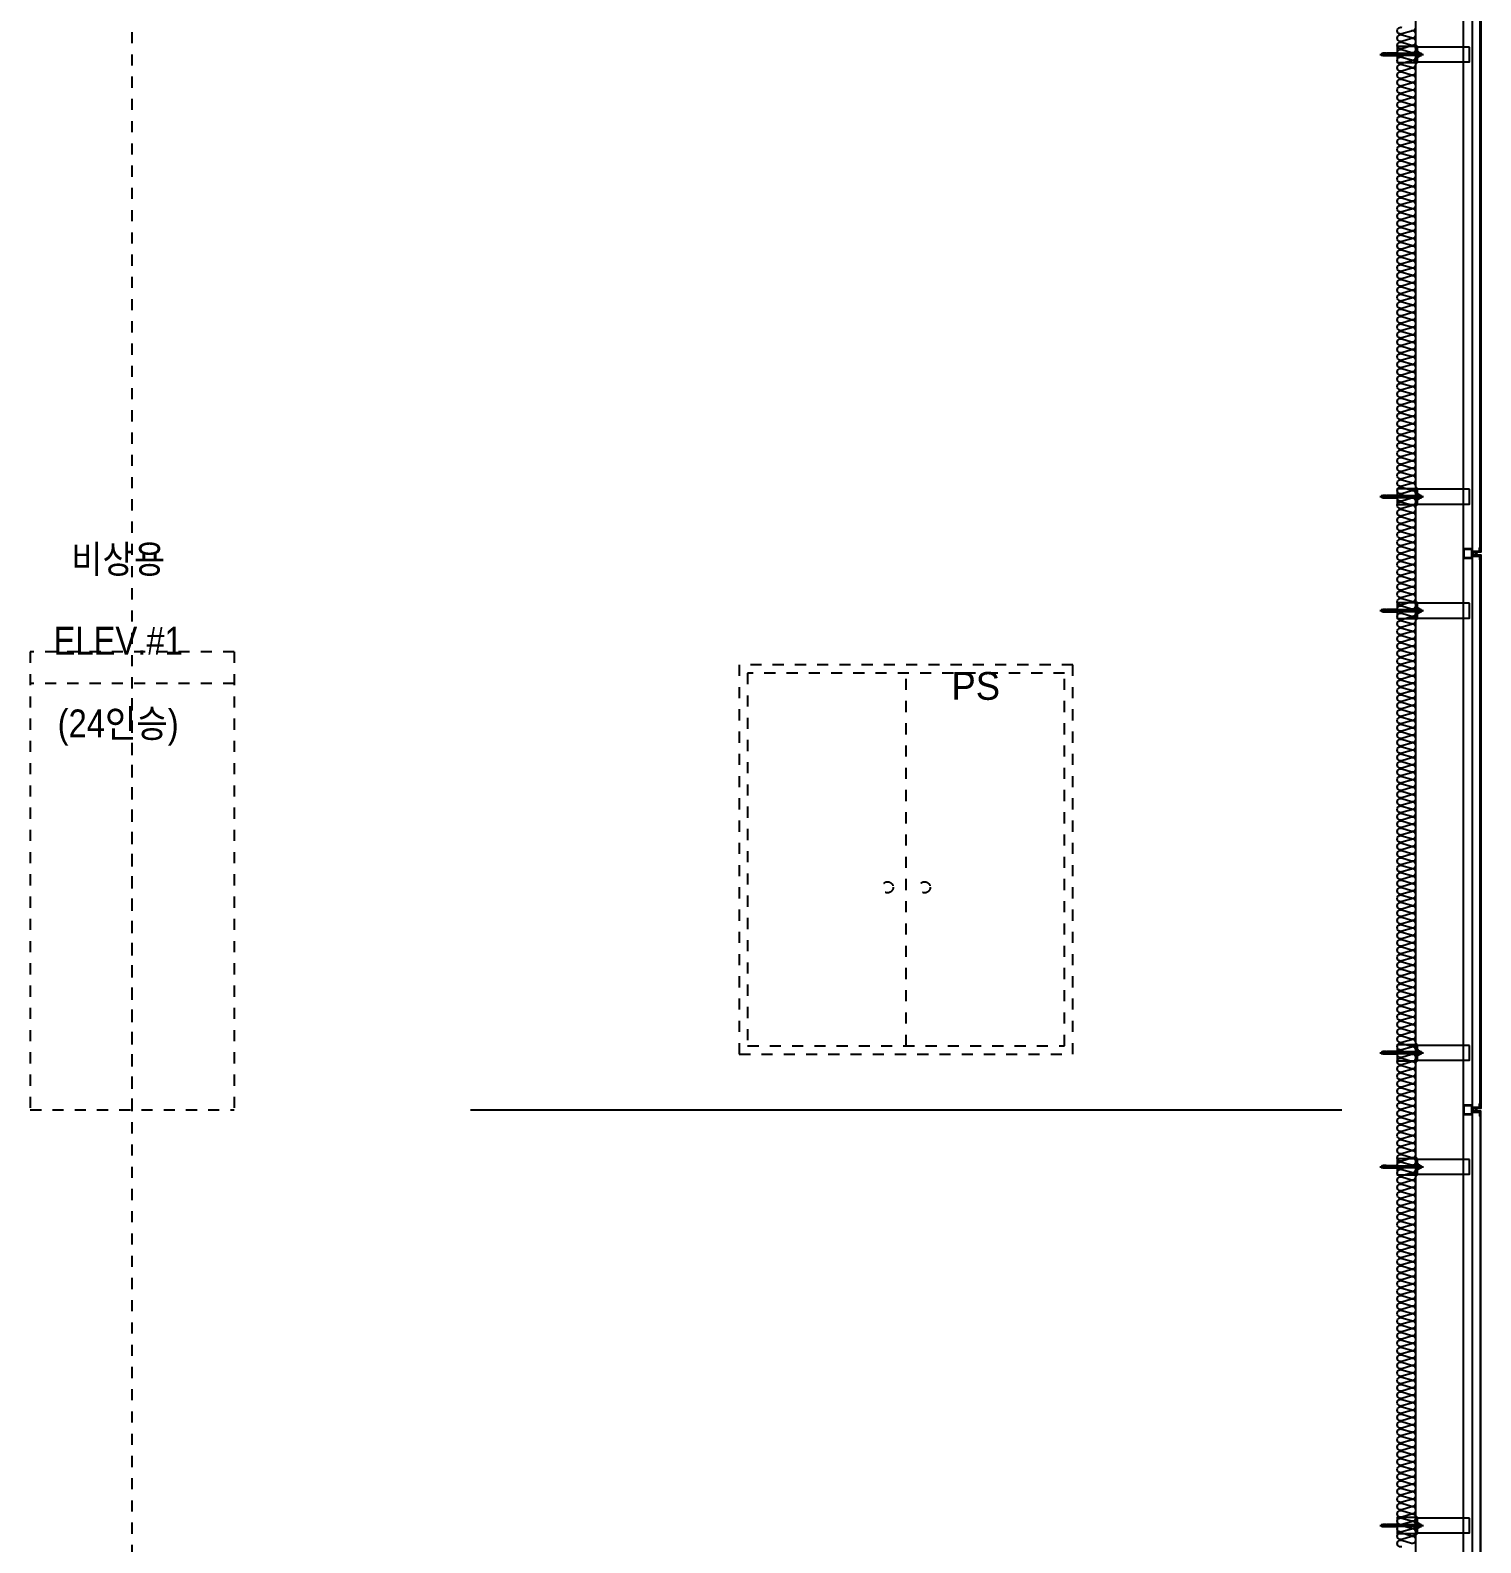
# Model space of a CAD drawing. Header units: millimetres. Extents: x -1320 to 172218, y -4077 to 50350.
# Drawn here: x 37825 to 45650, y 6414 to 14573 of the extents above; entities that cross this region are included whole.
import ezdxf
from ezdxf.enums import TextEntityAlignment as Align

# ---------------------------------------------------------------- set-up
doc = ezdxf.new("R2010")
doc.units = ezdxf.units.MM
doc.header["$LTSCALE"] = 60
doc.linetypes.add('HIDDEN', pattern=[2, 1, -1])
for name, color, linetype in [('A-CORE-ELEV', 5, 'Continuous'), ('A-DOOR-ELE', 5, 'Continuous'), ('A-ETC-8', 8, 'Continuous'), ('A-FIN', 6, 'Continuous'), ('INSUL', 8, 'Continuous'), ('ISL', 251, 'Continuous')]:
    doc.layers.add(name, color=color, linetype=linetype)
doc.layers.add('NOPLOT-TEXT', color=11, linetype='Continuous', plot=False)
doc.styles.add('Gtx', font='')
doc.styles.get('Gtx').set_extended_font_data('Dotum')

# ---------------------------------------------------------------- blocks, each defined once
blk = doc.blocks.new('A$C45B33734--')
at = {"layer": 'A-DOOR-ELE', "linetype": 'HIDDEN'}
for p, q in [((1021.9, 2470), (-78.1, 2470)), ((-78.1, 2470), (-78.1, 0)), ((1021.9, 2470), (1021.9, 0)), ((1021.9, 2300), (-78.1, 2300)), ((471.9, 0), (471.9, 2300)), ((-78.1, 0), (1021.9, 0))]:
    blk.add_line(p, q, dxfattribs=at)
blk = doc.blocks.new('A$C632c858f')
at = {"layer": 'A-ETC-8'}
blk.add_arc((-2.8, 0), 24, 341.82483, 18.17517, dxfattribs=at)
blk.add_ellipse((34, 0), major_axis=(7.59, 0), ratio=0.987937, dxfattribs=at)
blk = doc.blocks.new('A$Cae507117')
at = {"layer": 'A-ETC-8'}
for points in [[(-50, 0), (-50, -50), (0, -50), (0, 0)], [(-46.8, -3.2), (-46.8, -46.8), (-3.2, -46.8), (-3.2, -3.2)]]:
    blk.add_lwpolyline(points, close=True, dxfattribs=at)
blk = doc.blocks.new('너트 M12')
for p, q in [((-9, 0), (9, 0)), ((-9.5, -9), (-9.5, -0.5)), ((9, -9.5), (-9, -9.5)), ((0, -8.3), (0, -1.2)), ((9.5, -0.5), (9.5, -9))]:
    blk.add_line(p, q)
for centre, start, end in [((-9, -0.5), 90, 180), ((-9, -9), 180, 270), ((9, -0.5), 0, 90), ((9, -9), 270, 0)]:
    blk.add_arc(centre, 0.5, start, end)
at = {"extrusion": (0, 0, -1)}
for centre, major_axis, ratio, start_param, end_param in [((-4.8, -0.9), (-4.75, 0.31), 0.185359, -0.024388, 3.141593), ((4.8, -0.9), (4.75, 0.31), 0.185108, 3.141593, 6.30754), ((-4.8, -8.6), (4.75, 0.31), 0.187111, 0, 3.166211), ((4.8, -8.6), (-4.75, 0.31), 0.185991, 3.117121, 6.283185)]:
    blk.add_ellipse(centre, major_axis=major_axis, ratio=ratio, start_param=start_param, end_param=end_param, dxfattribs=at)
blk = doc.blocks.new('A$C5ebcaad0')
at = {"layer": 'A-ETC-8'}
for p, q in [((-449, -225), (-214, -225)), ((-439, -220.5), (-439, -229.5)), ((-437, -219), (-437.5, -219)), ((-437.5, -231), (-437, -231)), ((-426, -220.5), (-437, -219)), ((-437, -231), (-426, -229.5)), ((-431.6, -219.7), (-431.6, -221.5)), ((-431.6, -228.5), (-431.6, -230.2)), ((-431.1, -222.3), (-429.3, -223.5)), ((-431.1, -227.7), (-429.3, -226.5)), ((-415.6, -218.7), (-430.6, -218.7)), ((-430.6, -231.2), (-415.6, -231.2)), ((-421.1, -224), (-427.7, -224)), ((-421.1, -226), (-427.7, -226)), ((-426, -220.5), (-412, -220.5)), ((-426, -229.5), (-412, -229.5)), ((-420.6, -223.5), (-420.6, -223)), ((-420.6, -227), (-420.6, -226.5)), ((-416.6, -227), (-416.6, -223)), ((-415.6, -218.7), (-412.6, -218.7)), ((-415.6, -231.2), (-412.6, -231.2)), ((-412.6, -218.7), (-412.6, -231.2)), ((-412, -231), (-412, -219)), ((-409, -219), (-412, -219)), ((-412, -231), (-409, -231)), ((-409, -231), (-409, -219)), ((-355, -219), (-409, -219)), ((-409, -231), (-355, -231)), ((-355, -219), (-245.5, -219)), ((-245.5, -231), (-355, -231)), ((-234.2, -229.5), (-224, -229.5)), ((-234, -219), (-225.5, -219)), ((-234, -220.5), (-224, -220.5)), ((-234, -231), (-225.5, -231)), ((-225.5, -231), (-225.5, -219)), ((-224, -220.5), (-225.5, -219)), ((-224, -229.5), (-225.5, -231)), ((-224, -229.5), (-224, -220.5))]:
    blk.add_line(p, q, dxfattribs=at)
for points in [[(-255, -180.5), (-255, -269.5), (-355, -269.5), (-355, -180.5)], [(33.5, -185), (-251.5, -185), (-251.5, -265), (33.5, -265)], [(-251.5, -265), (-245.5, -265), (-245.5, -185), (-251.5, -185)], [(-245.5, -210), (-245.5, -240), (-243.5, -240), (-243.5, -210)]]:
    blk.add_lwpolyline(points, close=True, dxfattribs=at)
blk.add_lwpolyline([(-251.5, -177.5), (-251.5, -272.5, -0.414214), (-252.5, -273.5), (-255, -273.5), (-255, -176.5), (-252.5, -176.5, -0.414214)], format="xyb", close=True, dxfattribs=at)
for centre, radius, start, end in [((-437.5, -220.5), 1.5, 90, 180), ((-437.5, -229.5), 1.5, 180, 270), ((-430.6, -219.7), 1, 90, 180), ((-430.6, -221.5), 1, 180, 236.30993), ((-430.6, -228.5), 1, 123.69007, 180), ((-430.6, -230.2), 1, 180, 270), ((-427.7, -221), 3, 236.30993, 270), ((-427.7, -229), 3, 90, 123.69007), ((-421.1, -223.5), 0.5, 270, 0), ((-421.1, -226.5), 0.5, 0, 90), ((-418.6, -223), 2, 90, 180), ((-418.6, -227), 2, 180, 270), ((-418.6, -223), 2, 0, 90), ((-418.6, -227), 2, 270, 0)]:
    blk.add_arc(centre, radius, start, end, dxfattribs=at)
at = {"layer": 'A-ETC-8', "xscale": -1, "rotation": 90}
blk.add_blockref('너트 M12', (-243.5, -225), dxfattribs=at)

msp = doc.modelspace()

# ---------------------------------------------------------------- linework, layer by layer
at = {"layer": 'A-CORE-ELEV', "color": 4, "linetype": 'HIDDEN'}
msp.add_line((38375, 4542.9, 0), (38375, 44364.6, 0), dxfattribs=at)
at = {"layer": 'A-DOOR-ELE', "linetype": 'HIDDEN'}
msp.add_line((42550, 9095), (42550, 11105), dxfattribs=at)
for points in [[(43450, 11150), (41650, 11150), (41650, 9050), (43450, 9050)], [(43405, 11105), (41695, 11105), (41695, 9095), (43405, 9095)]]:
    msp.add_lwpolyline(points, close=True, dxfattribs=at)
for centre in [(42450, 9950), (42650, 9950)]:
    msp.add_circle(centre, 30, dxfattribs=at)
at = {"layer": 'A-ETC-8'}
for p, q in [((45555, 47070, 0), (45555, 680)), ((45605, 680), (45605, 47070, 0))]:
    msp.add_line(p, q, dxfattribs=at)
at = {"layer": 'A-ETC-8', "elevation": 0}
for points in [[(45642, 11761.5), (45607, 11761.5), (45607, 11750.5), (45605, 11750.5), (45605, 11763.5), (45640.3, 11763.5, -0.226541), (45644, 11767.2), (45644, 11781.9), (45646, 11781.9), (45646, 11765.5, 0.414214)], [(45642, 11738.5), (45607, 11738.5), (45607, 11749.5), (45605, 11749.5), (45605, 11736.5), (45640.3, 11736.5, 0.226541), (45644, 11732.8), (45644, 11718.1), (45646, 11718.1), (45646, 11734.5, -0.414214)], [(45642, 8761.5), (45607, 8761.5), (45607, 8750.5), (45605, 8750.5), (45605, 8763.5), (45640.3, 8763.5, -0.226541), (45644, 8767.2), (45644, 8781.9), (45646, 8781.9), (45646, 8765.5, 0.414214)], [(45642, 8738.5), (45607, 8738.5), (45607, 8749.5), (45605, 8749.5), (45605, 8736.5), (45640.3, 8736.5, 0.226541), (45644, 8732.8), (45644, 8718.1), (45646, 8718.1), (45646, 8734.5, -0.414214)]]:
    msp.add_lwpolyline(points, format="xyb", close=True, dxfattribs=at)
at = {"layer": 'A-FIN'}
msp.add_line((40200, 8750), (44900, 8750), dxfattribs=at)
at = {"layer": 'A-FIN', "elevation": 0}
for points in [[(45609, 14738.5), (45609, 14742.5), (45650, 14742.5), (45650, 11757.5), (45609, 11757.5), (45609, 11761.5), (45646, 11761.5), (45646, 14738.5), (45609, 14738.5)], [(45609, 11738.5), (45609, 11742.5), (45650, 11742.5), (45650, 8757.5), (45609, 8757.5), (45609, 8761.5), (45646, 8761.5), (45646, 11738.5), (45609, 11738.5)], [(45609, 6211.5), (45609, 6207.5), (45650, 6207.5), (45650, 8742.5), (45609, 8742.5), (45609, 8738.5), (45646, 8738.5), (45646, 6211.5), (45609, 6211.5)]]:
    msp.add_lwpolyline(points, close=True, dxfattribs=at)
at = {"layer": 'INSUL'}
msp.add_line((45300, -202), (45300, 47000), dxfattribs=at)
at = {"layer": 'ISL', "elevation": 0}
for points in [[(45224.2, 6392.7, -1.372593), (45224.2, 6428), (45275.8, 6412.7, 0.509267), (45300, 6430.4, 0.509267), (45275.8, 6448), (45224.2, 6432.7, -1.372593), (45224.2, 6468), (45275.8, 6452.7, 0.509267), (45300, 6470.4, 0.509267), (45275.8, 6488), (45224.2, 6472.7, -1.372593), (45224.2, 6508), (45275.8, 6492.7, 0.509267), (45300, 6510.4, 0.509267), (45275.8, 6528), (45224.2, 6512.7, -1.372593), (45224.2, 6548), (45275.8, 6532.7, 0.509267), (45300, 6550.4, 0.509267), (45275.8, 6568), (45224.2, 6552.7, -1.372593), (45224.2, 6588), (45275.8, 6572.7, 0.509267), (45300, 6590.4, 0.509267), (45275.8, 6608), (45224.2, 6592.7, -1.372593), (45224.2, 6628), (45275.8, 6612.7, 0.509267), (45300, 6630.4, 0.509267), (45275.8, 6648), (45224.2, 6632.7, -1.372593), (45224.2, 6668), (45275.8, 6652.7, 0.509267), (45300, 6670.4, 0.509267), (45275.8, 6688), (45224.2, 6672.7, -1.372593), (45224.2, 6708), (45275.8, 6692.7, 0.509267), (45300, 6710.4, 0.509267), (45275.8, 6728), (45224.2, 6712.7, -1.372593), (45224.2, 6748), (45275.8, 6732.7, 0.509267), (45300, 6750.4, 0.509267), (45275.8, 6768), (45224.2, 6752.7, -1.372593), (45224.2, 6788), (45275.8, 6772.7, 0.509267), (45300, 6790.4, 0.509267), (45275.8, 6808), (45224.2, 6792.7, -1.372593), (45224.2, 6828), (45275.8, 6812.7, 0.509267), (45300, 6830.4, 0.509267), (45275.8, 6848), (45224.2, 6832.7, -1.372593), (45224.2, 6868), (45275.8, 6852.7, 0.509267), (45300, 6870.4, 0.509267), (45275.8, 6888), (45224.2, 6872.7, -1.372593), (45224.2, 6908), (45275.8, 6892.7, 0.509267), (45300, 6910.4, 0.509267), (45275.8, 6928), (45224.2, 6912.7, -1.372593), (45224.2, 6948), (45275.8, 6932.7, 0.509267), (45300, 6950.4, 0.509267), (45275.8, 6968), (45224.2, 6952.7, -1.372593), (45224.2, 6988), (45275.8, 6972.7, 0.509267), (45300, 6990.4, 0.509267), (45275.8, 7008), (45224.2, 6992.7, -1.372593), (45224.2, 7028), (45275.8, 7012.7, 0.509267), (45300, 7030.4, 0.509267), (45275.8, 7048), (45224.2, 7032.7, -1.372593), (45224.2, 7068), (45275.8, 7052.7, 0.509267), (45300, 7070.4, 0.509267), (45275.8, 7088), (45224.2, 7072.7, -1.372593), (45224.2, 7108), (45275.8, 7092.7, 0.509267), (45300, 7110.4, 0.509267), (45275.8, 7128), (45224.2, 7112.7, -1.372593), (45224.2, 7148), (45275.8, 7132.7, 0.509267), (45300, 7150.4, 0.509267), (45275.8, 7168), (45224.2, 7152.7, -1.372593), (45224.2, 7188), (45275.8, 7172.7, 0.509267), (45300, 7190.4, 0.509267), (45275.8, 7208), (45224.2, 7192.7, -1.372593), (45224.2, 7228), (45275.8, 7212.7, 0.509267), (45300, 7230.4, 0.509267), (45275.8, 7248.1), (45224.2, 7232.7, -1.372593), (45224.2, 7268.1), (45275.8, 7252.7, 0.509267), (45300, 7270.4, 0.509267), (45275.8, 7288.1), (45224.2, 7272.7, -1.372593), (45224.2, 7308.1), (45275.8, 7292.7, 0.509267), (45300, 7310.4, 0.509267), (45275.8, 7328.1), (45224.2, 7312.7, -1.372593), (45224.2, 7348.1), (45275.8, 7332.7, 0.509267), (45300, 7350.4, 0.509267), (45275.8, 7368.1), (45224.2, 7352.7, -1.372593), (45224.2, 7388.1), (45275.8, 7372.7, 0.509267), (45300, 7390.4, 0.509267), (45275.8, 7408.1), (45224.2, 7392.7, -1.372593), (45224.2, 7428.1), (45275.8, 7412.7, 0.509267), (45300, 7430.4, 0.509267), (45275.8, 7448.1), (45224.2, 7432.7, -1.372593), (45224.2, 7468.1), (45275.8, 7452.7, 0.509267), (45300, 7470.4, 0.509267), (45275.8, 7488.1), (45224.2, 7472.7, -1.372593), (45224.2, 7508.1), (45275.8, 7492.7, 0.509267), (45300, 7510.4, 0.509267), (45275.8, 7528.1), (45224.2, 7512.7, -1.372593), (45224.2, 7548.1), (45275.8, 7532.7, 0.509267), (45300, 7550.4, 0.509267), (45275.8, 7568.1), (45224.2, 7552.7, -1.372593), (45224.2, 7588.1), (45275.8, 7572.7, 0.509267), (45300, 7590.4, 0.509267), (45275.8, 7608.1), (45224.2, 7592.7, -1.372593), (45224.2, 7628.1), (45275.8, 7612.7, 0.509267), (45300, 7630.4, 0.509267), (45275.8, 7648.1), (45224.2, 7632.7, -1.372593), (45224.2, 7668.1), (45275.8, 7652.7, 0.509267), (45300, 7670.4, 0.509267), (45275.8, 7688.1), (45224.2, 7672.7, -1.372593), (45224.2, 7708.1), (45275.8, 7692.7, 0.509267), (45300, 7710.4, 0.509267), (45275.8, 7728.1), (45224.2, 7712.7, -1.372593), (45224.2, 7748.1), (45275.8, 7732.8, 0.509267), (45300, 7750.4, 0.509267), (45275.8, 7768.1), (45224.2, 7752.8, -1.372593), (45224.2, 7788.1), (45275.8, 7772.8, 0.509267), (45300, 7790.4, 0.509267), (45275.8, 7808.1), (45224.2, 7792.8, -1.372593), (45224.2, 7828.1), (45275.8, 7812.8, 0.509267), (45300, 7830.4, 0.509267), (45275.8, 7848.1), (45224.2, 7832.8, -1.372593), (45224.2, 7868.1), (45275.8, 7852.8, 0.509267), (45300, 7870.4, 0.509267), (45275.8, 7888.1), (45224.2, 7872.8, -1.372593), (45224.2, 7908.1), (45275.8, 7892.8, 0.509267), (45300, 7910.4, 0.509267), (45275.8, 7928.1), (45224.2, 7912.8, -1.372593), (45224.2, 7948.1), (45275.8, 7932.8, 0.509267), (45300, 7950.4, 0.509267), (45275.8, 7968.1), (45224.2, 7952.8, -1.372593), (45224.2, 7988.1), (45275.8, 7972.8, 0.509267), (45300, 7990.4, 0.509267), (45275.8, 8008.1), (45224.2, 7992.8, -1.372593), (45224.2, 8028.1), (45275.8, 8012.8, 0.509267), (45300, 8030.4, 0.509267), (45275.8, 8048.1), (45224.2, 8032.8, -1.372593), (45224.2, 8068.1), (45275.8, 8052.8, 0.509267), (45300, 8070.4, 0.509267), (45275.8, 8088.1), (45224.2, 8072.8, -1.372593), (45224.2, 8108.1), (45275.8, 8092.8, 0.509267), (45300, 8110.4, 0.509267), (45275.8, 8128.1), (45224.2, 8112.8, -1.372593), (45224.2, 8148.1), (45275.8, 8132.8, 0.509267), (45300, 8150.4, 0.509267), (45275.8, 8168.1), (45224.2, 8152.8, -1.372593), (45224.2, 8188.1), (45275.8, 8172.8, 0.509267), (45300, 8190.4, 0.509267), (45275.8, 8208.1), (45224.2, 8192.8, -1.372593), (45224.2, 8228.1), (45275.8, 8212.8, 0.509267), (45300, 8230.4, 0.509267), (45275.8, 8248.1), (45224.2, 8232.8, -1.372593), (45224.2, 8268.1), (45275.8, 8252.8, 0.509267), (45300, 8270.4, 0.509267), (45275.8, 8288.1), (45224.2, 8272.8, -1.372593), (45224.2, 8308.1), (45275.8, 8292.8, 0.509267), (45300, 8310.4, 0.509267), (45275.8, 8328.1), (45224.2, 8312.8, -1.372593), (45224.2, 8348.1), (45275.8, 8332.8, 0.509267), (45300, 8350.4, 0.509267), (45275.8, 8368.1), (45224.2, 8352.8, -1.372593), (45224.2, 8388.1), (45275.8, 8372.8, 0.509267), (45300, 8390.4, 0.509267), (45275.8, 8408.1), (45224.2, 8392.8, -1.372593), (45224.2, 8428.1), (45275.8, 8412.8, 0.509267), (45300, 8430.4, 0.509267), (45275.8, 8448.1), (45224.2, 8432.8, -1.372593), (45224.2, 8468.1), (45275.8, 8452.8, 0.509267), (45300, 8470.4, 0.509267), (45275.8, 8488.1), (45224.2, 8472.8, -1.372593), (45224.2, 8508.1), (45275.8, 8492.8, 0.509267), (45300, 8510.4, 0.509267), (45275.8, 8528.1), (45224.2, 8512.8, -1.372593), (45224.2, 8548.1), (45275.8, 8532.8, 0.509267), (45300, 8550.4, 0.509267), (45275.8, 8568.1), (45224.2, 8552.8, -1.372593), (45224.2, 8588.1), (45275.8, 8572.8, 0.509267), (45300, 8590.4, 0.509267), (45275.8, 8608.1), (45224.2, 8592.8, -1.372593), (45224.2, 8628.1), (45275.8, 8612.8, 0.509267), (45300, 8630.4, 0.509267), (45275.8, 8648.1), (45224.2, 8632.8, -1.372593), (45224.2, 8668.1), (45275.8, 8652.8, 0.509267), (45300, 8670.4, 0.509267), (45275.8, 8688.1), (45224.2, 8672.8, -1.372593), (45224.2, 8708.1), (45275.8, 8692.8, 0.509267), (45300, 8710.5, 0.509267), (45275.8, 8728.1), (45224.2, 8712.8, -1.372593), (45224.2, 8748.1), (45275.8, 8732.8, 0.509267), (45300, 8750.5, 0.509267), (45275.8, 8768.1), (45224.2, 8752.8, -1.372593), (45224.2, 8788.1), (45275.8, 8772.8, 0.509267), (45300, 8790.5, 0.509267), (45275.8, 8808.1), (45224.2, 8792.8, -1.372593), (45224.2, 8828.1), (45275.8, 8812.8, 0.509267), (45300, 8830.5, 0.509267), (45275.8, 8848.1), (45224.2, 8832.8, -1.372593), (45224.2, 8868.1), (45275.8, 8852.8, 0.509267), (45300, 8870.5, 0.509267), (45275.8, 8888.1), (45224.2, 8872.8, -1.372593), (45224.2, 8908.1), (45275.8, 8892.8, 0.509267), (45300, 8910.5, 0.509267), (45275.8, 8928.1), (45224.2, 8912.8, -1.372593), (45224.2, 8948.1), (45275.8, 8932.8, 0.509267), (45300, 8950.5, 0.509267), (45275.8, 8968.1), (45224.2, 8952.8, -1.372593), (45224.2, 8988.1), (45275.8, 8972.8, 0.509267), (45300, 8990.5, 0.509267), (45275.8, 9008.1), (45224.2, 8992.8, -1.372593), (45224.2, 9028.1), (45275.8, 9012.8, 0.509267), (45300, 9030.5, 0.509267), (45275.8, 9048.1), (45224.2, 9032.8, -1.372593), (45224.2, 9068.1), (45275.8, 9052.8, 0.509267), (45300, 9070.5, 0.509267), (45275.8, 9088.1), (45224.2, 9072.8, -1.372593), (45224.2, 9108.1), (45275.8, 9092.8, 0.509267), (45300, 9110.5, 0.509267), (45275.8, 9128.1), (45224.2, 9112.8, -1.372593), (45224.2, 9148.1), (45275.8, 9132.8, 0.509267), (45300, 9150.5, 0.509267), (45275.8, 9168.1), (45224.2, 9152.8, -1.372593), (45224.2, 9188.1), (45275.8, 9172.8, 0.509267), (45300, 9190.5, 0.509267), (45275.8, 9208.1), (45224.2, 9192.8, -1.372593), (45224.2, 9228.1), (45275.8, 9212.8, 0.509267), (45300, 9230.5, 0.509267), (45275.8, 9248.1), (45224.2, 9232.8, -1.372593), (45224.2, 9268.1), (45275.8, 9252.8, 0.509267), (45300, 9270.5, 0.509267), (45275.8, 9288.1), (45224.2, 9272.8, -1.372593), (45224.2, 9308.1), (45275.8, 9292.8, 0.509267), (45300, 9310.5, 0.509267), (45275.8, 9328.1), (45224.2, 9312.8, -1.372593), (45224.2, 9348.1), (45275.8, 9332.8, 0.509267), (45300, 9350.5, 0.509267), (45275.8, 9368.1), (45224.2, 9352.8, -1.372593), (45224.2, 9388.1), (45275.8, 9372.8, 0.509267), (45300, 9390.5, 0.509267), (45275.8, 9408.1), (45224.2, 9392.8, -1.372593), (45224.2, 9428.1), (45275.8, 9412.8, 0.509267), (45300, 9430.5, 0.509267), (45275.8, 9448.1), (45224.2, 9432.8, -1.372593), (45224.2, 9468.1), (45275.8, 9452.8, 0.509267), (45300, 9470.5, 0.509267), (45275.8, 9488.1), (45224.2, 9472.8, -1.372593), (45224.2, 9508.1), (45275.8, 9492.8, 0.509267), (45300, 9510.5, 0.509267), (45275.8, 9528.1), (45224.2, 9512.8, -1.372593), (45224.2, 9548.1), (45275.8, 9532.8, 0.509267), (45300, 9550.5, 0.509267), (45275.8, 9568.1), (45224.2, 9552.8, -1.372593), (45224.2, 9588.1), (45275.8, 9572.8, 0.509267), (45300, 9590.5, 0.509267), (45275.8, 9608.1), (45224.2, 9592.8, -1.372593), (45224.2, 9628.1), (45275.8, 9612.8, 0.509267), (45300, 9630.5, 0.509267), (45275.8, 9648.1), (45224.2, 9632.8, -1.372593), (45224.2, 9668.1), (45275.8, 9652.8, 0.509267), (45300, 9670.5, 0.509267), (45275.8, 9688.2), (45224.2, 9672.8, -1.372593), (45224.2, 9708.2), (45275.8, 9692.8, 0.509267), (45300, 9710.5, 0.509267), (45275.8, 9728.2), (45224.2, 9712.8, -1.372593), (45224.2, 9748.2), (45275.8, 9732.8, 0.509267), (45300, 9750.5, 0.509267), (45275.8, 9768.2), (45224.2, 9752.8, -1.372593), (45224.2, 9788.2), (45275.8, 9772.8, 0.509267), (45300, 9790.5, 0.509267), (45275.8, 9808.2), (45224.2, 9792.8, -1.372593), (45224.2, 9828.2), (45275.8, 9812.8, 0.509267), (45300, 9830.5, 0.509267), (45275.8, 9848.2), (45224.2, 9832.8, -1.372593), (45224.2, 9868.2), (45275.8, 9852.8, 0.509267), (45300, 9870.5, 0.509267), (45275.8, 9888.2), (45224.2, 9872.8, -1.372593), (45224.2, 9908.2), (45275.8, 9892.8, 0.509267), (45300, 9910.5, 0.509267), (45275.8, 9928.2), (45224.2, 9912.8, -1.372593), (45224.2, 9948.2), (45275.8, 9932.8, 0.509267), (45300, 9950.5, 0.509267), (45275.8, 9968.2), (45224.2, 9952.8, -1.372593), (45224.2, 9988.2), (45275.8, 9972.8, 0.509267), (45300, 9990.5, 0.509267), (45275.8, 10008.2), (45224.2, 9992.8, -1.372593), (45224.2, 10028.2), (45275.8, 10012.8, 0.509267), (45300, 10030.5, 0.509267), (45275.8, 10048.2), (45224.2, 10032.8, -1.372593), (45224.2, 10068.2), (45275.8, 10052.8, 0.509267), (45300, 10070.5, 0.509267), (45275.8, 10088.2), (45224.2, 10072.8, -1.372593), (45224.2, 10108.2), (45275.8, 10092.8, 0.509267), (45300, 10110.5, 0.509267), (45275.8, 10128.2), (45224.2, 10112.8, -1.372593), (45224.2, 10148.2), (45275.8, 10132.8, 0.509267), (45300, 10150.5, 0.509267), (45275.8, 10168.2), (45224.2, 10152.8, -1.372593), (45224.2, 10188.2), (45275.8, 10172.8, 0.509267), (45300, 10190.5, 0.509267), (45275.8, 10208.2), (45224.2, 10192.9, -1.372593), (45224.2, 10228.2), (45275.8, 10212.9, 0.509267), (45300, 10230.5, 0.509267), (45275.8, 10248.2), (45224.2, 10232.9, -1.372593), (45224.2, 10268.2), (45275.8, 10252.9, 0.509267), (45300, 10270.5, 0.509267), (45275.8, 10288.2), (45224.2, 10272.9, -1.372593), (45224.2, 10308.2), (45275.8, 10292.9, 0.509267), (45300, 10310.5, 0.509267), (45275.8, 10328.2), (45224.2, 10312.9, -1.372593), (45224.2, 10348.2), (45275.8, 10332.9, 0.509267), (45300, 10350.5, 0.509267), (45275.8, 10368.2), (45224.2, 10352.9, -1.372593), (45224.2, 10388.2), (45275.8, 10372.9, 0.509267), (45300, 10390.5, 0.509267), (45275.8, 10408.2), (45224.2, 10392.9, -1.372593), (45224.2, 10428.2), (45275.8, 10412.9, 0.509267), (45300, 10430.5, 0.509267), (45275.8, 10448.2), (45224.2, 10432.9, -1.372593), (45224.2, 10468.2), (45275.8, 10452.9, 0.509267), (45300, 10470.5, 0.509267), (45275.8, 10488.2), (45224.2, 10472.9, -1.372593), (45224.2, 10508.2), (45275.8, 10492.9, 0.509267), (45300, 10510.5, 0.509267), (45275.8, 10528.2), (45224.2, 10512.9, -1.372593), (45224.2, 10548.2), (45275.8, 10532.9, 0.509267), (45300, 10550.5, 0.509267), (45275.8, 10568.2), (45224.2, 10552.9, -1.372593), (45224.2, 10588.2), (45275.8, 10572.9, 0.509267), (45300, 10590.5, 0.509267), (45275.8, 10608.2), (45224.2, 10592.9, -1.372593), (45224.2, 10628.2), (45275.8, 10612.9, 0.509267), (45300, 10630.5, 0.509267), (45275.8, 10648.2), (45224.2, 10632.9, -1.372593), (45224.2, 10668.2), (45275.8, 10652.9, 0.509267), (45300, 10670.5, 0.509267), (45275.8, 10688.2), (45224.2, 10672.9, -1.372593), (45224.2, 10708.2), (45275.8, 10692.9, 0.509267), (45300, 10710.5, 0.509267), (45275.8, 10728.2), (45224.2, 10712.9, -1.372593), (45224.2, 10748.2), (45275.8, 10732.9, 0.509267), (45300, 10750.5, 0.509267), (45275.8, 10768.2), (45224.2, 10752.9, -1.372593), (45224.2, 10788.2), (45275.8, 10772.9, 0.509267), (45300, 10790.5, 0.509267), (45275.8, 10808.2), (45224.2, 10792.9, -1.372593), (45224.2, 10828.2), (45275.8, 10812.9, 0.509267), (45300, 10830.5, 0.509267), (45275.8, 10848.2), (45224.2, 10832.9, -1.372593), (45224.2, 10868.2), (45275.8, 10852.9, 0.509267), (45300, 10870.5, 0.509267), (45275.8, 10888.2), (45224.2, 10872.9, -1.372593), (45224.2, 10908.2), (45275.8, 10892.9, 0.509267), (45300, 10910.5, 0.509267), (45275.8, 10928.2), (45224.2, 10912.9, -1.372593), (45224.2, 10948.2), (45275.8, 10932.9, 0.509267), (45300, 10950.5, 0.509267), (45275.8, 10968.2), (45224.2, 10952.9, -1.372593), (45224.2, 10988.2), (45275.8, 10972.9, 0.509267), (45300, 10990.5, 0.509267), (45275.8, 11008.2), (45224.2, 10992.9, -1.372593), (45224.2, 11028.2), (45275.8, 11012.9, 0.509267), (45300, 11030.5, 0.509267), (45275.8, 11048.2), (45224.2, 11032.9, -1.372593), (45224.2, 11068.2), (45275.8, 11052.9, 0.509267), (45300, 11070.5, 0.509267), (45275.8, 11088.2), (45224.2, 11072.9, -1.372593), (45224.2, 11108.2), (45275.8, 11092.9, 0.509267), (45300, 11110.5, 0.509267), (45275.8, 11128.2), (45224.2, 11112.9, -1.372593), (45224.2, 11148.2), (45275.8, 11132.9, 0.509267), (45300, 11150.5, 0.509267), (45275.8, 11168.2), (45224.2, 11152.9, -1.372593), (45224.2, 11188.2), (45275.8, 11172.9, 0.509267), (45300, 11190.6, 0.509267), (45275.8, 11208.2), (45224.2, 11192.9, -1.372593), (45224.2, 11228.2), (45275.8, 11212.9, 0.509267), (45300, 11230.6, 0.509267), (45275.8, 11248.2), (45224.2, 11232.9, -1.372593), (45224.2, 11268.2), (45275.8, 11252.9, 0.509267), (45300, 11270.6, 0.509267), (45275.8, 11288.2), (45224.2, 11272.9, -1.372593), (45224.2, 11308.2), (45275.8, 11292.9, 0.509267), (45300, 11310.6, 0.509267), (45275.8, 11328.2), (45224.2, 11312.9, -1.372593), (45224.2, 11348.2), (45275.8, 11332.9, 0.509267), (45300, 11350.6, 0.509267), (45275.8, 11368.2), (45224.2, 11352.9, -1.372593), (45224.2, 11388.2), (45275.8, 11372.9, 0.509267), (45300, 11390.6, 0.509267), (45275.8, 11408.2), (45224.2, 11392.9, -1.372593), (45224.2, 11428.2), (45275.8, 11412.9, 0.509267), (45300, 11430.6, 0.509267), (45275.8, 11448.2), (45224.2, 11432.9, -1.372593), (45224.2, 11468.2), (45275.8, 11452.9, 0.509267), (45300, 11470.6, 0.509267), (45275.8, 11488.2), (45224.2, 11472.9, -1.372593), (45224.2, 11508.2), (45275.8, 11492.9, 0.509267), (45300, 11510.6, 0.509267), (45275.8, 11528.2), (45224.2, 11512.9, -1.372593), (45224.2, 11548.2), (45275.8, 11532.9, 0.509267), (45300, 11550.6, 0.509267), (45275.8, 11568.2), (45224.2, 11552.9, -1.372593), (45224.2, 11588.2), (45275.8, 11572.9, 0.509267), (45300, 11590.6, 0.509267), (45275.8, 11608.2), (45224.2, 11592.9, -1.372593), (45224.2, 11628.2), (45275.8, 11612.9, 0.509267), (45300, 11630.6, 0.509267), (45275.8, 11648.2), (45224.2, 11632.9, -1.372593), (45224.2, 11668.2), (45275.8, 11652.9, 0.509267), (45300, 11670.6, 0.509267), (45275.8, 11688.2), (45224.2, 11672.9, -1.372593), (45224.2, 11708.2), (45275.8, 11692.9, 0.509267), (45300, 11710.6, 0.509267), (45275.8, 11728.2), (45224.2, 11712.9, -1.372593), (45224.2, 11748.2), (45275.8, 11732.9, 0.509267), (45300, 11750.6, 0.509267), (45275.8, 11768.2), (45224.2, 11752.9, -1.372593), (45224.2, 11788.2), (45275.8, 11772.9, 0.509267), (45300, 11790.6, 0.509267), (45275.8, 11808.2), (45224.2, 11792.9, -1.372593), (45224.2, 11828.2), (45275.8, 11812.9, 0.509267), (45300, 11830.6, 0.509267), (45275.8, 11848.2), (45224.2, 11832.9, -1.372593), (45224.2, 11868.2), (45275.8, 11852.9, 0.509267), (45300, 11870.6, 0.509267), (45275.8, 11888.2), (45224.2, 11872.9, -1.372593), (45224.2, 11908.2), (45275.8, 11892.9, 0.509267), (45300, 11910.6, 0.509267), (45275.8, 11928.2), (45224.2, 11912.9, -1.372593), (45224.2, 11948.2), (45275.8, 11932.9, 0.509267), (45300, 11950.6, 0.509267), (45275.8, 11968.2), (45224.2, 11952.9, -1.372593), (45224.2, 11988.2), (45275.8, 11972.9, 0.509267), (45300, 11990.6, 0.509267), (45275.8, 12008.2), (45224.2, 11992.9, -1.372593), (45224.2, 12028.2), (45275.8, 12012.9, 0.509267), (45300, 12030.6, 0.509267), (45275.8, 12048.2), (45224.2, 12032.9, -1.372593), (45224.2, 12068.2), (45275.8, 12052.9, 0.509267), (45300, 12070.6, 0.509267), (45275.8, 12088.2), (45224.2, 12072.9, -1.372593), (45224.2, 12108.2), (45275.8, 12092.9, 0.509267), (45300, 12110.6, 0.509267), (45275.8, 12128.2), (45224.2, 12112.9, -1.372593), (45224.2, 12148.3), (45275.8, 12132.9, 0.509267), (45300, 12150.6, 0.509267), (45275.8, 12168.3), (45224.2, 12152.9, -1.372593), (45224.2, 12188.3), (45275.8, 12172.9, 0.509267), (45300, 12190.6, 0.509267), (45275.8, 12208.3), (45224.2, 12192.9, -1.372593), (45224.2, 12228.3), (45275.8, 12212.9, 0.509267), (45300, 12230.6, 0.509267), (45275.8, 12248.3), (45224.2, 12232.9, -1.372593), (45224.2, 12268.3), (45275.8, 12252.9, 0.509267), (45300, 12270.6, 0.509267), (45275.8, 12288.3), (45224.2, 12272.9, -1.372593), (45224.2, 12308.3), (45275.8, 12292.9, 0.509267), (45300, 12310.6, 0.509267), (45275.8, 12328.3), (45224.2, 12312.9, -1.372593), (45224.2, 12348.3), (45275.8, 12332.9, 0.509267), (45300, 12350.6, 0.509267), (45275.8, 12368.3), (45224.2, 12352.9, -1.372593), (45224.2, 12388.3), (45275.8, 12372.9, 0.509267), (45300, 12390.6, 0.509267), (45275.8, 12408.3), (45224.2, 12392.9, -1.372593), (45224.2, 12428.3), (45275.8, 12412.9, 0.509267), (45300, 12430.6, 0.509267), (45275.8, 12448.3), (45224.2, 12432.9, -1.372593), (45224.2, 12468.3), (45275.8, 12452.9, 0.509267), (45300, 12470.6, 0.509267), (45275.8, 12488.3), (45224.2, 12472.9, -1.372593), (45224.2, 12508.3), (45275.8, 12492.9, 0.509267), (45300, 12510.6, 0.509267), (45275.8, 12528.3), (45224.2, 12512.9, -1.372593), (45224.2, 12548.3), (45275.8, 12532.9, 0.509267), (45300, 12550.6, 0.509267), (45275.8, 12568.3), (45224.2, 12552.9, -1.372593), (45224.2, 12588.3), (45275.8, 12572.9, 0.509267), (45300, 12590.6, 0.509267), (45275.8, 12608.3), (45224.2, 12592.9, -1.372593), (45224.2, 12628.3), (45275.8, 12612.9, 0.509267), (45300, 12630.6, 0.509267), (45275.8, 12648.3), (45224.2, 12633, -1.372593), (45224.2, 12668.3), (45275.8, 12653, 0.509267), (45300, 12670.6, 0.509267), (45275.8, 12688.3), (45224.2, 12673, -1.372593), (45224.2, 12708.3), (45275.8, 12693, 0.509267), (45300, 12710.6, 0.509267), (45275.8, 12728.3), (45224.2, 12713, -1.372593), (45224.2, 12748.3), (45275.8, 12733, 0.509267), (45300, 12750.6, 0.509267), (45275.8, 12768.3), (45224.2, 12753, -1.372593), (45224.2, 12788.3), (45275.8, 12773, 0.509267), (45300, 12790.6, 0.509267), (45275.8, 12808.3), (45224.2, 12793, -1.372593), (45224.2, 12828.3), (45275.8, 12813, 0.509267), (45300, 12830.6, 0.509267), (45275.8, 12848.3), (45224.2, 12833, -1.372593), (45224.2, 12868.3), (45275.8, 12853, 0.509267), (45300, 12870.6, 0.509267), (45275.8, 12888.3), (45224.2, 12873, -1.372593), (45224.2, 12908.3), (45275.8, 12893, 0.509267), (45300, 12910.6, 0.509267), (45275.8, 12928.3), (45224.2, 12913, -1.372593), (45224.2, 12948.3), (45275.8, 12933, 0.509267), (45300, 12950.6, 0.509267), (45275.8, 12968.3), (45224.2, 12953, -1.372593), (45224.2, 12988.3), (45275.8, 12973, 0.509267), (45300, 12990.6, 0.509267), (45275.8, 13008.3), (45224.2, 12993, -1.372593), (45224.2, 13028.3), (45275.8, 13013, 0.509267), (45300, 13030.6, 0.509267), (45275.8, 13048.3), (45224.2, 13033, -1.372593), (45224.2, 13068.3), (45275.8, 13053, 0.509267), (45300, 13070.6, 0.509267), (45275.8, 13088.3), (45224.2, 13073, -1.372593), (45224.2, 13108.3), (45275.8, 13093, 0.509267), (45300, 13110.6, 0.509267), (45275.8, 13128.3), (45224.2, 13113, -1.372593), (45224.2, 13148.3), (45275.8, 13133, 0.509267), (45300, 13150.6, 0.509267), (45275.8, 13168.3), (45224.2, 13153, -1.372593), (45224.2, 13188.3), (45275.8, 13173, 0.509267), (45300, 13190.6, 0.509267), (45275.8, 13208.3), (45224.2, 13193, -1.372593), (45224.2, 13228.3), (45275.8, 13213, 0.509267), (45300, 13230.6, 0.509267), (45275.8, 13248.3), (45224.2, 13233, -1.372593), (45224.2, 13268.3), (45275.8, 13253, 0.509267), (45300, 13270.6, 0.509267), (45275.8, 13288.3), (45224.2, 13273, -1.372593), (45224.2, 13308.3), (45275.8, 13293, 0.509267), (45300, 13310.6, 0.509267), (45275.8, 13328.3), (45224.2, 13313, -1.372593), (45224.2, 13348.3), (45275.8, 13333, 0.509267), (45300, 13350.6, 0.509267), (45275.8, 13368.3), (45224.2, 13353, -1.372593), (45224.2, 13388.3), (45275.8, 13373, 0.509267), (45300, 13390.6, 0.509267), (45275.8, 13408.3), (45224.2, 13393, -1.372593), (45224.2, 13428.3), (45275.8, 13413, 0.509267), (45300, 13430.6, 0.509267), (45275.8, 13448.3), (45224.2, 13433, -1.372593), (45224.2, 13468.3), (45275.8, 13453, 0.509267), (45300, 13470.6, 0.509267), (45275.8, 13488.3), (45224.2, 13473, -1.372593), (45224.2, 13508.3), (45275.8, 13493, 0.509267), (45300, 13510.6, 0.509267), (45275.8, 13528.3), (45224.2, 13513, -1.372593), (45224.2, 13548.3), (45275.8, 13533, 0.509267), (45300, 13550.6, 0.509267), (45275.8, 13568.3), (45224.2, 13553, -1.372593), (45224.2, 13588.3), (45275.8, 13573, 0.509267), (45300, 13590.6, 0.509267), (45275.8, 13608.3), (45224.2, 13593, -1.372593), (45224.2, 13628.3), (45275.8, 13613, 0.509267), (45300, 13630.7, 0.509267), (45275.8, 13648.3), (45224.2, 13633, -1.372593), (45224.2, 13668.3), (45275.8, 13653, 0.509267), (45300, 13670.7, 0.509267), (45275.8, 13688.3), (45224.2, 13673, -1.372593), (45224.2, 13708.3), (45275.8, 13693, 0.509267), (45300, 13710.7, 0.509267), (45275.8, 13728.3), (45224.2, 13713, -1.372593), (45224.2, 13748.3), (45275.8, 13733, 0.509267), (45300, 13750.7, 0.509267), (45275.8, 13768.3), (45224.2, 13753, -1.372593), (45224.2, 13788.3), (45275.8, 13773, 0.509267), (45300, 13790.7, 0.509267), (45275.8, 13808.3), (45224.2, 13793, -1.372593), (45224.2, 13828.3), (45275.8, 13813, 0.509267), (45300, 13830.7, 0.509267), (45275.8, 13848.3), (45224.2, 13833, -1.372593), (45224.2, 13868.3), (45275.8, 13853, 0.509267), (45300, 13870.7, 0.509267), (45275.8, 13888.3), (45224.2, 13873, -1.372593), (45224.2, 13908.3), (45275.8, 13893, 0.509267), (45300, 13910.7, 0.509267), (45275.8, 13928.3), (45224.2, 13913, -1.372593), (45224.2, 13948.3), (45275.8, 13933, 0.509267), (45300, 13950.7, 0.509267), (45275.8, 13968.3), (45224.2, 13953, -1.372593), (45224.2, 13988.3), (45275.8, 13973, 0.509267), (45300, 13990.7, 0.509267), (45275.8, 14008.3), (45224.2, 13993, -1.372593), (45224.2, 14028.3), (45275.8, 14013, 0.509267), (45300, 14030.7, 0.509267), (45275.8, 14048.3), (45224.2, 14033, -1.372593), (45224.2, 14068.3), (45275.8, 14053, 0.509267), (45300, 14070.7, 0.509267), (45275.8, 14088.3), (45224.2, 14073, -1.372593), (45224.2, 14108.3), (45275.8, 14093, 0.509267), (45300, 14110.7, 0.509267), (45275.8, 14128.3), (45224.2, 14113, -1.372593), (45224.2, 14148.3), (45275.8, 14133, 0.509267), (45300, 14150.7, 0.509267), (45275.8, 14168.3), (45224.2, 14153, -1.372593), (45224.2, 14188.3), (45275.8, 14173, 0.509267), (45300, 14190.7, 0.509267), (45275.8, 14208.3), (45224.2, 14193, -1.372593), (45224.2, 14228.3), (45275.8, 14213, 0.509267), (45300, 14230.7, 0.509267), (45275.8, 14248.3), (45224.2, 14233, -1.372593), (45224.2, 14268.3), (45275.8, 14253, 0.509267), (45300, 14270.7, 0.509267), (45275.8, 14288.3), (45224.2, 14273, -1.372593), (45224.2, 14308.3), (45275.8, 14293, 0.509267), (45300, 14310.7, 0.509267), (45275.8, 14328.3), (45224.2, 14313, -1.372593), (45224.2, 14348.3), (45275.8, 14333, 0.509267), (45300, 14350.7, 0.509267), (45275.8, 14368.3), (45224.2, 14353, -1.372593), (45224.2, 14388.3), (45275.8, 14373, 0.509267), (45300, 14390.7, 0.509267), (45275.8, 14408.3), (45224.2, 14393, -1.372593), (45224.2, 14428.3), (45275.8, 14413, 0.509267), (45300, 14430.7, 0.509267), (45275.8, 14448.3), (45224.2, 14433, -1.372593), (45224.2, 14468.3), (45275.8, 14453, 0.509267), (45300, 14470.7, 0.509267), (45275.8, 14488.3), (45224.2, 14473, -1.372593), (45224.2, 14508.3), (45275.8, 14493, 0.509267), (45300, 14510.7, 0.509267), (45275.8, 14528.3), (45224.2, 14513, -1.372593), (45224.2, 14548.3), (45275.8, 14533, 0.509267), (45300, 14550.7, 0.509267), (45275.8, 14568.3), (45224.2, 14553, -1.372593), (45224.2, 14588.3)], [(45275.8, 14573, 0.509267), (45300, 14590.7, 0.509267)]]:
    msp.add_lwpolyline(points, format="xyb", dxfattribs=at)

# ---------------------------------------------------------------- block references
at = {"layer": 'A-DOOR-ELE'}
msp.add_blockref('A$C45B33734--', (37903.1, 8750), dxfattribs=at)
at = {"layer": 'A-ETC-8'}
for p in [(45555, 14667.5), (45555, 12282.5), (45555, 11667.5), (45555, 9282.5), (45555, 8667.5), (45555, 6732.5)]:
    msp.add_blockref('A$C5ebcaad0', p, dxfattribs=at)
at = {"layer": 'A-ETC-8', "rotation": 180}
for name, p in [('A$Cae507117', (45555, 11725)), ('A$C632c858f', (45650, 11750)), ('A$Cae507117', (45555, 8725)), ('A$C632c858f', (45650, 8750))]:
    msp.add_blockref(name, p, dxfattribs=at)

# ---------------------------------------------------------------- texts
at = {"layer": 'NOPLOT-TEXT', "style": 'Gtx', "width": 0.9}
for s, p in [('비상용', (38299.3, 11720.1, 0)), ('ELEV.#1', (38299.3, 11280.1, 0)), ('(24인승)', (38299.3, 10834.1, 0))]:
    msp.add_text(s, height=150, dxfattribs=at).set_placement(p, align=Align.MIDDLE_CENTER)
at = {"layer": 'NOPLOT-TEXT', "style": 'Gtx'}
msp.add_text('PS', height=150, dxfattribs=at).set_placement((42925.8, 11036.3, 0), align=Align.MIDDLE)

doc.saveas('drawing.dxf')
